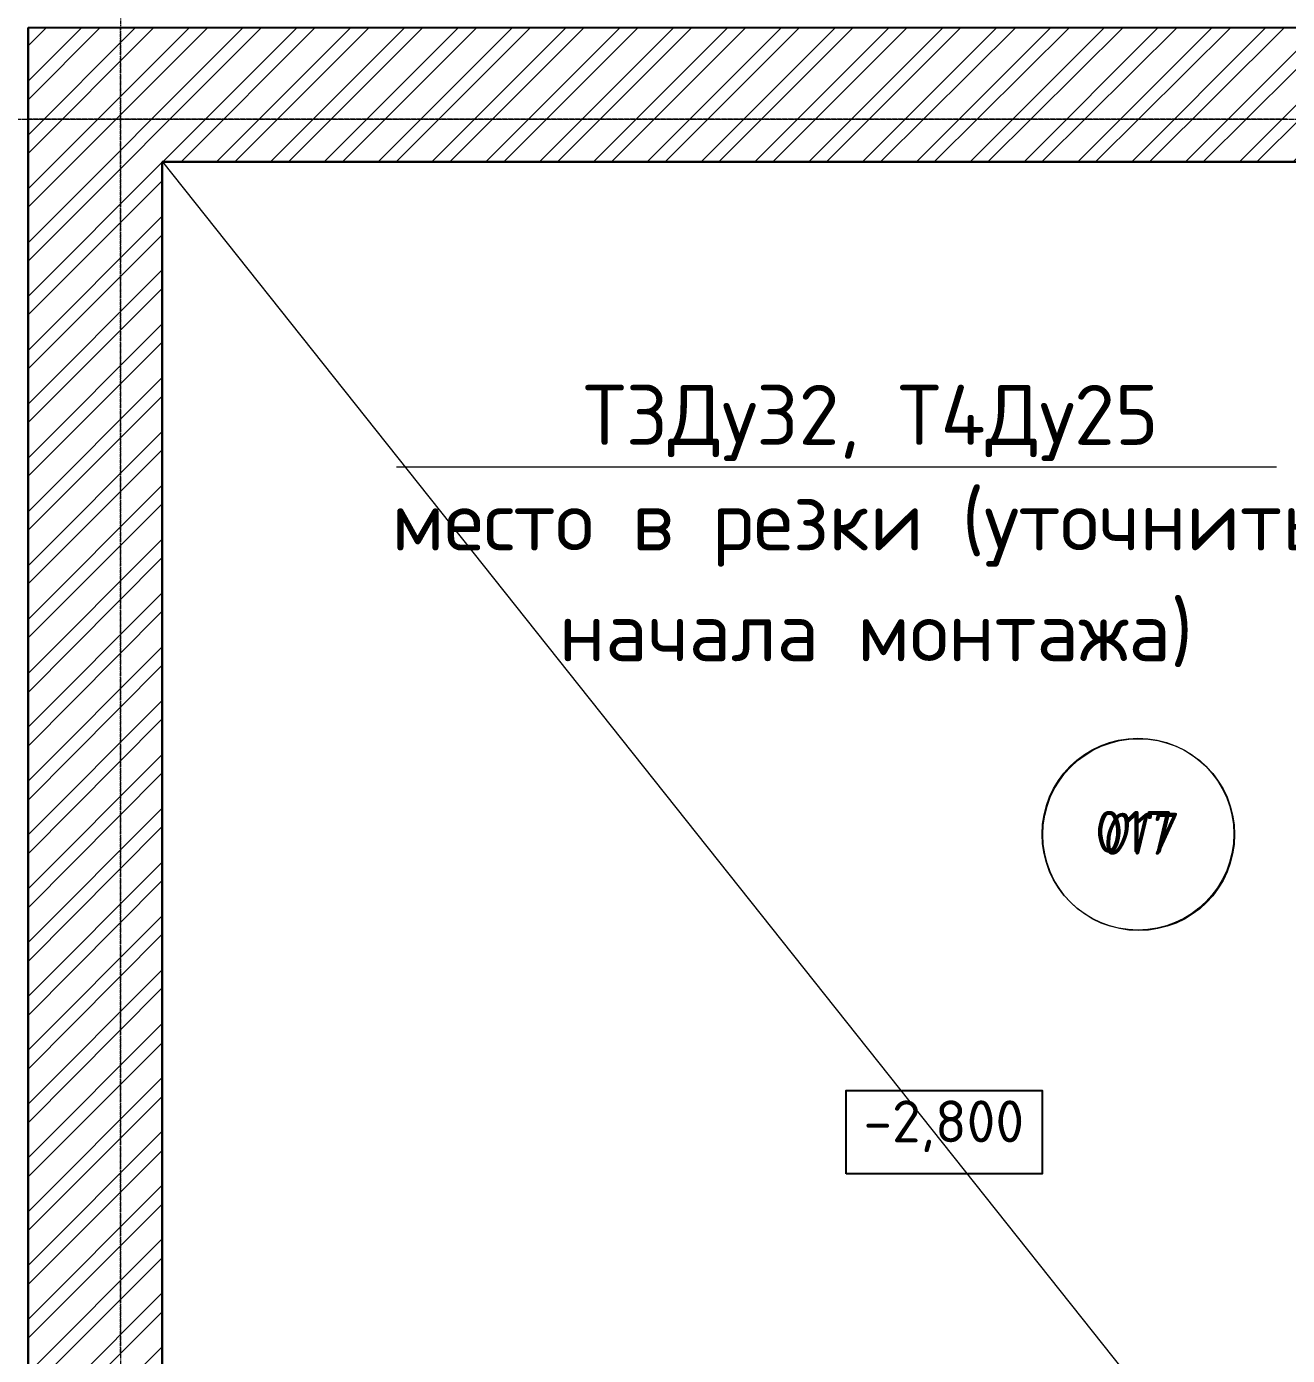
# Model space of a CAD drawing. Header units: millimetres. Extents: x -10178924 to 11692288, y -947381 to 58396.
# Drawn here: x 714965 to 720224, y -818196 to -812655 of the extents above; entities that cross this region are included whole.
import ezdxf

# ---------------------------------------------------------------- set-up
doc = ezdxf.new("R2010")
doc.units = ezdxf.units.MM
doc.linetypes.add('осевая', pattern=[50.8, 31.75, -6.35, 6.35, -6.35])
for name, color, linetype in [('PDF _PDF _Марки помещений', 5, 'Continuous'), ('PDF _ВК_Выноски', 7, 'Continuous'), ('PDF _Марки помещений', 5, 'Continuous'), ('PDF _Стены.1', 7, 'Continuous')]:
    doc.layers.add(name, color=color, linetype=linetype)
for name, color, linetype, true_color in [('PDF _Отметки', 7, 'Continuous', 0x7f9fff), ('PDF _Размеры осевые', 7, 'Continuous', 0x5d6970), ('PDF _штриховка', 7, 'Continuous', 0x95834a)]:
    doc.layers.add(name, color=color, linetype=linetype, true_color=true_color)
for name, color, linetype, lineweight in [('PDF _Текст', 7, 'Continuous', 5), ('Маркировка ПД', 150, 'Continuous', 35), ('Размеры осевые', 153, 'Continuous', 9), ('Стены.1', 7, 'Continuous', 25), ('ШТРИХОВКА', 252, 'Continuous', 15)]:
    doc.layers.add(name, color=color, linetype=linetype, lineweight=lineweight)
doc.styles.add('ISOCPEUR', font='isocpeui.ttf', dxfattribs={"width": 0.9})
doc.styles.add('PDF ISOCPEUR', font='isocpeur.ttf')

# ---------------------------------------------------------------- blocks, each defined once
blk = doc.blocks.new('A$C5282721b')
at = {"layer": 'ШТРИХОВКА', "ltscale": 100, "true_color": 0x000000, "transparency": 33554687}
h = blk.add_hatch(dxfattribs=at)
h.set_pattern_fill('ANSI31', color=18, scale=50)
h.set_pattern_definition([(45, (-79853.19, 25128.16), (-112.2532, 112.2532), [])])
h.paths.add_polyline_path([(5440.998, -31868.119), (-7386.275, -31868.119), (-7386.275, -48296.478), (61378.75, -48296.478), (61378.75, -31842.839), (41035.118, -31842.839), (41035.118, -31656.036), (40796.248, -31656.036), (40796.248, -31842.839), (40629.962, -31842.839), (40629.962, -31942.839), (40605.14, -34348.621), (40629.93, -32405.355), (39128.581, -32429.908), (40629.962, -32402.839), (40629.675, -32155.326), (39132.149, -32179.816), (39135.64, -31968.17), (38886.085, -31968.17), (38879.867, -32433.975), (40623.548, -32405.459), (40553.111, -38427.181), (40243.01, -38425.516), (40241.748, -38827.97), (43340.219, -38835.027), (43340.219, -38442.147), (40953.116, -38429.329), (41029.994, -32402.839), (54378.974, -32402.839), (54378.974, -35923.465), (54778.974, -35923.465), (54778.974, -32402.839), (60818.75, -32402.839), (60818.75, -41309.464), (60472.291, -41309.464), (60472.291, -41709.464), (60818.75, -41709.464), (60818.75, -47736.478), (44025.201, -47736.478), (44013.125, -46167.929), (43613.137, -46171.008), (43625.189, -47736.478), (27189.462, -47736.478), (27189.462, -44565.139), (26789.462, -44565.139), (26789.462, -47736.478), (10401.743, -47736.478), (10394.408, -46134.647), (9994.404, -46134.678), (10001.739, -47736.478), (-6826.275, -47736.478), (-6826.275, -41729.869), (-6530.734, -41731.097), (-6529.072, -41331.1), (-6826.275, -41329.865), (-6826.275, -32428.119), (-762.705, -32428.119), (-770.891, -36004.088), (-370.903, -36005.35), (-362.703, -32428.119), (5640.998, -32428.119), (5640.998, -31868.119)])
h.paths.add_polyline_path([(3584.804, -41373.023), (3584.804, -41773.13), (9973.974, -41799.679), (9987.536, -44634.678), (10387.54, -44634.678), (10372.735, -41401.332)], flags=17)
h.paths.add_polyline_path([(2513.142, -41768.578), (2514.803, -41368.779), (-383.184, -41356.638), (-371.114, -37407.013), (-774.123, -37406.088), (-783.181, -41354.976), (-5508.242, -41335.314), (-5509.901, -41734.604)], flags=17)
at = {"layer": 'PDF _Марки помещений', "color": 18, "lineweight": 9, "true_color": 0x000000, "transparency": 33554687}
blk.add_circle((-2755.283, -35234.326), 400.064, dxfattribs=at)
at = {"layer": 'Маркировка ПД', "color": 18, "lineweight": 0, "true_color": 0x000000, "transparency": 33554687}
blk.add_line((-6826.275, -32428.119), (-2135.939, -38326.128), dxfattribs=at)
at = {"layer": 'Размеры осевые', "color": 251, "linetype": 'осевая', "ltscale": 0.5, "transparency": 33554687}
for p, q in [((-7000, -52200), (-7000, -25800)), ((-9750, -32250), (62308.109, -32250)), ((-9718.727, -32250), (61848.609, -32250)), ((-9718.727, -32250), (61848.609, -32250))]:
    blk.add_line(p, q, dxfattribs=at)
at = {"layer": 'Стены.1', "color": 18, "linetype": 'Continuous', "true_color": 0x000000, "transparency": 33554687, "flags": 128}
for points in [[(-7386.275, -31868.119), (-762.705, -31868.119)], [(-7386.275, -48296.478), (-7386.275, -31868.119)], [(-6826.275, -32428.119), (-762.705, -32428.119)], [(-6826.275, -41329.865), (-6826.275, -32428.119)]]:
    blk.add_lwpolyline(points, dxfattribs=at)
at = {"layer": 'PDF _Марки помещений', "color": 18, "lineweight": 9, "true_color": 0x000000, "transparency": 33554687, "insert": (-2918.257, -35318.041), "char_height": 175, "attachment_point": 7, "style": 'ISOCPEUR'}
blk.add_mtext('017', dxfattribs=at)

msp = doc.modelspace()

# ---------------------------------------------------------------- linework, layer by layer
at = {"layer": 'PDF _PDF _Марки помещений', "lineweight": 9}
msp.add_circle((719600.5, -816022.6), 400, dxfattribs=at)
at = {"layer": 'PDF _ВК_Выноски', "lineweight": 13}
msp.add_lwpolyline([(720178.4, -814492.3), (720081, -814492.3), (716508.2, -814492.3)], dxfattribs=at)
at = {"layer": 'PDF _Отметки', "lineweight": 25}
msp.add_lwpolyline([(718383.4, -817438.7), (718383.4, -817091.6), (719200.4, -817091.6), (719200.4, -817438.7)], close=True, dxfattribs=at)
at = {"layer": 'PDF _Размеры осевые', "lineweight": 9}
for points in [[(715356.6, -812671.9), (715356.6, -812659.2)], [(715356.6, -812680.4), (715356.6, -812676.1)], [(715356.6, -812697.3), (715356.6, -812684.6)], [(715356.6, -812705.8), (715356.6, -812701.5)], [(715356.6, -812722.7), (715356.6, -812710)], [(715356.6, -812731.2), (715356.6, -812726.9)], [(715356.6, -812748.1), (715356.6, -812735.4)], [(715356.6, -812756.6), (715356.6, -812752.3)], [(715356.6, -812773.5), (715356.6, -812760.8)], [(715356.6, -812782), (715356.6, -812777.7)], [(715356.6, -812798.9), (715356.6, -812786.2)], [(715356.6, -812807.4), (715356.6, -812803.1)], [(715356.6, -812824.3), (715356.6, -812811.6)], [(715356.6, -812832.8), (715356.6, -812828.5)], [(715356.6, -812849.7), (715356.6, -812837)], [(715356.6, -812858.2), (715356.6, -812853.9)], [(715356.6, -812875.1), (715356.6, -812862.4)], [(715356.6, -812883.6), (715356.6, -812879.3)], [(715356.6, -812900.5), (715356.6, -812887.8)], [(715356.6, -812909), (715356.6, -812904.7)], [(715356.6, -812925.9), (715356.6, -812913.2)], [(715356.6, -812934.4), (715356.6, -812930.1)], [(715356.6, -812951.3), (715356.6, -812938.6)], [(715356.6, -812959.8), (715356.6, -812955.5)], [(715356.6, -812976.7), (715356.6, -812964)], [(715356.6, -812985.2), (715356.6, -812980.9)], [(714967.1, -813040.2), (714971.3, -813040.2), (714988.3, -813040.2)], [(714992.5, -813040.2), (714996.7, -813040.2), (715013.7, -813040.2)], [(715017.9, -813040.2), (715022.1, -813040.2), (715039.1, -813040.2)], [(715043.3, -813040.2), (715047.5, -813040.2), (715064.5, -813040.2)], [(715068.7, -813040.2), (715072.9, -813040.2), (715089.9, -813040.2)], [(715094.1, -813040.2), (715098.3, -813040.2), (715115.3, -813040.2)], [(715119.5, -813040.2), (715123.7, -813040.2), (715140.7, -813040.2)], [(715144.9, -813040.2), (715149.1, -813040.2), (715166.1, -813040.2)], [(715170.3, -813040.2), (715174.5, -813040.2), (715191.5, -813040.2)], [(715195.7, -813040.2), (715199.9, -813040.2), (715216.9, -813040.2)], [(715221.1, -813040.2), (715225.3, -813040.2), (715242.3, -813040.2)], [(715246.5, -813040.2), (715250.7, -813040.2), (715267.7, -813040.2)], [(715271.9, -813040.2), (715276.1, -813040.2), (715293.1, -813040.2)], [(715297.3, -813040.2), (715301.5, -813040.2), (715318.5, -813040.2)], [(715322.7, -813040.2), (715326.9, -813040.2), (715343.9, -813040.2)], [(715348.1, -813040.2), (715352.3, -813040.2), (715369.3, -813040.2)], [(715356.6, -813002.1), (715356.6, -812989.4)], [(715356.6, -813010.6), (715356.6, -813006.3)], [(715356.6, -813027.5), (715356.6, -813014.8)], [(715356.6, -813036), (715356.6, -813031.7)], [(715356.6, -813052.9), (715356.6, -813040.2)], [(715373.5, -813040.2), (715377.7, -813040.2), (715394.7, -813040.2)], [(715398.9, -813040.2), (715403.1, -813040.2), (715420.1, -813040.2)], [(715424.3, -813040.2), (715428.5, -813040.2), (715445.5, -813040.2)], [(715449.7, -813040.2), (715453.9, -813040.2), (715470.9, -813040.2)], [(715475.1, -813040.2), (715479.3, -813040.2), (715496.3, -813040.2)], [(715500.5, -813040.2), (715504.7, -813040.2), (715521.7, -813040.2)], [(715525.9, -813040.2), (715530.1, -813040.2), (715547.1, -813040.2)], [(715551.3, -813040.2), (715555.5, -813040.2), (715572.5, -813040.2)], [(715576.7, -813040.2), (715580.9, -813040.2), (715597.9, -813040.2)], [(715602.1, -813040.2), (715606.3, -813040.2), (715623.3, -813040.2)], [(715627.5, -813040.2), (715631.7, -813040.2), (715648.7, -813040.2)], [(715652.9, -813040.2), (715657.1, -813040.2), (715674.1, -813040.2)], [(715678.3, -813040.2), (715682.5, -813040.2), (715699.5, -813040.2)], [(715703.7, -813040.2), (715707.9, -813040.2), (715724.9, -813040.2)], [(715729.1, -813040.2), (715733.3, -813040.2), (715750.3, -813040.2)], [(715754.5, -813040.2), (715758.7, -813040.2), (715775.7, -813040.2)], [(715779.9, -813040.2), (715784.1, -813040.2), (715801.1, -813040.2)], [(715805.3, -813040.2), (715809.5, -813040.2), (715826.5, -813040.2)], [(715830.7, -813040.2), (715834.9, -813040.2), (715851.9, -813040.2)], [(715856.1, -813040.2), (715860.3, -813040.2), (715877.3, -813040.2)], [(715881.5, -813040.2), (715885.7, -813040.2), (715902.7, -813040.2)], [(715906.9, -813040.2), (715911.1, -813040.2), (715928.1, -813040.2)], [(715932.3, -813040.2), (715936.5, -813040.2), (715953.5, -813040.2)], [(715957.7, -813040.2), (715961.9, -813040.2), (715978.9, -813040.2)], [(715983.1, -813040.2), (715987.3, -813040.2), (716004.3, -813040.2)], [(716008.5, -813040.2), (716012.7, -813040.2), (716029.7, -813040.2)], [(716033.9, -813040.2), (716038.1, -813040.2), (716055.1, -813040.2)], [(716059.3, -813040.2), (716063.5, -813040.2), (716080.5, -813040.2)], [(716084.7, -813040.2), (716088.9, -813040.2), (716105.9, -813040.2)], [(716110.1, -813040.2), (716114.3, -813040.2), (716131.3, -813040.2)], [(716135.5, -813040.2), (716139.7, -813040.2), (716156.7, -813040.2)], [(716160.9, -813040.2), (716165.1, -813040.2), (716182.1, -813040.2)], [(716186.3, -813040.2), (716190.5, -813040.2), (716207.5, -813040.2)], [(716211.7, -813040.2), (716215.9, -813040.2), (716232.9, -813040.2)], [(716237.1, -813040.2), (716241.3, -813040.2), (716258.3, -813040.2)], [(716262.5, -813040.2), (716266.7, -813040.2), (716283.7, -813040.2)], [(716287.9, -813040.2), (716292.1, -813040.2), (716309.1, -813040.2)], [(716313.3, -813040.2), (716317.5, -813040.2), (716334.5, -813040.2)], [(716338.7, -813040.2), (716342.9, -813040.2), (716359.9, -813040.2)], [(716364.1, -813040.2), (716368.3, -813040.2), (716385.3, -813040.2)], [(716389.5, -813040.2), (716393.7, -813040.2), (716410.7, -813040.2)], [(716414.9, -813040.2), (716419.1, -813040.2), (716436.1, -813040.2)], [(716440.3, -813040.2), (716444.5, -813040.2), (716461.5, -813040.2)], [(716465.7, -813040.2), (716469.9, -813040.2), (716486.9, -813040.2)], [(716491.1, -813040.2), (716495.3, -813040.2), (716512.3, -813040.2)], [(716516.5, -813040.2), (716520.7, -813040.2), (716537.7, -813040.2)], [(716541.9, -813040.2), (716546.1, -813040.2), (716563.1, -813040.2)], [(716567.3, -813040.2), (716571.5, -813040.2), (716588.5, -813040.2)], [(716592.7, -813040.2), (716596.9, -813040.2), (716613.9, -813040.2)], [(716618.1, -813040.2), (716622.3, -813040.2), (716639.3, -813040.2)], [(716643.5, -813040.2), (716647.7, -813040.2), (716664.7, -813040.2)], [(716668.9, -813040.2), (716673.1, -813040.2), (716690.1, -813040.2)], [(716694.3, -813040.2), (716698.5, -813040.2), (716715.5, -813040.2)], [(716719.7, -813040.2), (716723.9, -813040.2), (716740.9, -813040.2)], [(716745.1, -813040.2), (716749.3, -813040.2), (716766.3, -813040.2)], [(716770.5, -813040.2), (716774.7, -813040.2), (716791.7, -813040.2)], [(716795.9, -813040.2), (716800.1, -813040.2), (716817.1, -813040.2)], [(716821.3, -813040.2), (716825.5, -813040.2), (716842.5, -813040.2)], [(716846.7, -813040.2), (716850.9, -813040.2), (716867.9, -813040.2)], [(716872.1, -813040.2), (716876.3, -813040.2), (716893.3, -813040.2)], [(716897.5, -813040.2), (716901.7, -813040.2), (716918.7, -813040.2)], [(716922.9, -813040.2), (716927.1, -813040.2), (716944.1, -813040.2)], [(716948.3, -813040.2), (716952.5, -813040.2), (716969.5, -813040.2)], [(716973.7, -813040.2), (716977.9, -813040.2), (716994.9, -813040.2)], [(716999.1, -813040.2), (717003.3, -813040.2), (717020.3, -813040.2)], [(717024.5, -813040.2), (717028.7, -813040.2), (717045.7, -813040.2)], [(717049.9, -813040.2), (717054.1, -813040.2), (717071.1, -813040.2)], [(717075.3, -813040.2), (717079.5, -813040.2), (717096.5, -813040.2)], [(717100.7, -813040.2), (717104.9, -813040.2), (717121.9, -813040.2)], [(717126.1, -813040.2), (717130.3, -813040.2), (717147.3, -813040.2)], [(717151.5, -813040.2), (717155.7, -813040.2), (717172.7, -813040.2)], [(717176.9, -813040.2), (717181.1, -813040.2), (717198.1, -813040.2)], [(717202.3, -813040.2), (717206.5, -813040.2), (717223.5, -813040.2)], [(717227.7, -813040.2), (717231.9, -813040.2), (717248.9, -813040.2)], [(717253.1, -813040.2), (717257.3, -813040.2), (717274.3, -813040.2)], [(717278.5, -813040.2), (717282.7, -813040.2), (717299.7, -813040.2)], [(717303.9, -813040.2), (717308.1, -813040.2), (717325.1, -813040.2)], [(717329.3, -813040.2), (717333.5, -813040.2), (717350.5, -813040.2)], [(717354.7, -813040.2), (717358.9, -813040.2), (717375.9, -813040.2)], [(717380.1, -813040.2), (717384.3, -813040.2), (717401.3, -813040.2)], [(717405.5, -813040.2), (717409.7, -813040.2), (717426.7, -813040.2)], [(717430.9, -813040.2), (717435.1, -813040.2), (717452.1, -813040.2)], [(717456.3, -813040.2), (717460.6, -813040.2), (717477.5, -813040.2)], [(717481.7, -813040.2), (717485.9, -813040.2), (717502.9, -813040.2)], [(717507.1, -813040.2), (717511.3, -813040.2), (717528.3, -813040.2)], [(717532.5, -813040.2), (717536.7, -813040.2), (717553.7, -813040.2)], [(717557.9, -813040.2), (717562.1, -813040.2), (717579.1, -813040.2)], [(717583.3, -813040.2), (717587.5, -813040.2), (717604.5, -813040.2)], [(717608.7, -813040.2), (717612.9, -813040.2), (717629.9, -813040.2)], [(717634.1, -813040.2), (717638.3, -813040.2), (717655.3, -813040.2)], [(717659.5, -813040.2), (717663.8, -813040.2), (717680.7, -813040.2)], [(717684.9, -813040.2), (717689.2, -813040.2), (717706.1, -813040.2)], [(717710.3, -813040.2), (717714.6, -813040.2), (717731.5, -813040.2)], [(717735.7, -813040.2), (717739.9, -813040.2), (717756.9, -813040.2)], [(717761.1, -813040.2), (717765.3, -813040.2), (717782.3, -813040.2)], [(717786.5, -813040.2), (717790.7, -813040.2), (717807.7, -813040.2)], [(717811.9, -813040.2), (717816.1, -813040.2), (717833.1, -813040.2)], [(717837.3, -813040.2), (717841.5, -813040.2), (717858.5, -813040.2)], [(717862.7, -813040.2), (717866.9, -813040.2), (717883.9, -813040.2)], [(717888.1, -813040.2), (717892.4, -813040.2), (717909.3, -813040.2)], [(717913.5, -813040.2), (717917.8, -813040.2), (717934.7, -813040.2)], [(717938.9, -813040.2), (717943.2, -813040.2), (717960.1, -813040.2)], [(717964.3, -813040.2), (717968.6, -813040.2), (717985.5, -813040.2)], [(717989.7, -813040.2), (717993.9, -813040.2), (718010.9, -813040.2)], [(718015.1, -813040.2), (718019.3, -813040.2), (718036.3, -813040.2)], [(718040.5, -813040.2), (718044.7, -813040.2), (718061.7, -813040.2)], [(718065.9, -813040.2), (718070.1, -813040.2), (718087.1, -813040.2)], [(718091.3, -813040.2), (718095.6, -813040.2), (718112.5, -813040.2)], [(718116.7, -813040.2), (718121, -813040.2), (718137.9, -813040.2)], [(718142.1, -813040.2), (718146.4, -813040.2), (718163.3, -813040.2)], [(718167.5, -813040.2), (718171.8, -813040.2), (718188.7, -813040.2)], [(718192.9, -813040.2), (718197.2, -813040.2), (718214.1, -813040.2)], [(718218.3, -813040.2), (718222.6, -813040.2), (718239.5, -813040.2)], [(718243.7, -813040.2), (718247.9, -813040.2), (718264.9, -813040.2)], [(718269.1, -813040.2), (718273.3, -813040.2), (718290.3, -813040.2)], [(718294.5, -813040.2), (718298.8, -813040.2), (718315.7, -813040.2)], [(718319.9, -813040.2), (718324.2, -813040.2), (718341.1, -813040.2)], [(718345.3, -813040.2), (718349.6, -813040.2), (718366.5, -813040.2)], [(718370.7, -813040.2), (718375, -813040.2), (718391.9, -813040.2)], [(718396.1, -813040.2), (718400.4, -813040.2), (718417.3, -813040.2)], [(718421.5, -813040.2), (718425.8, -813040.2), (718442.7, -813040.2)], [(718446.9, -813040.2), (718451.2, -813040.2), (718468.1, -813040.2)], [(718472.3, -813040.2), (718476.6, -813040.2), (718493.5, -813040.2)], [(718497.7, -813040.2), (718501.9, -813040.2), (718518.9, -813040.2)], [(718523.1, -813040.2), (718527.4, -813040.2), (718544.3, -813040.2)], [(718548.5, -813040.2), (718552.8, -813040.2), (718569.7, -813040.2)], [(718573.9, -813040.2), (718578.2, -813040.2), (718595.1, -813040.2)], [(718599.3, -813040.2), (718603.6, -813040.2), (718620.5, -813040.2)], [(718624.7, -813040.2), (718629, -813040.2), (718645.9, -813040.2)], [(718650.1, -813040.2), (718654.4, -813040.2), (718671.3, -813040.2)], [(718675.5, -813040.2), (718679.8, -813040.2), (718696.7, -813040.2)], [(718700.9, -813040.2), (718705.2, -813040.2), (718722.1, -813040.2)], [(718726.3, -813040.2), (718730.6, -813040.2), (718747.5, -813040.2)], [(718751.7, -813040.2), (718756, -813040.2), (718772.9, -813040.2)], [(718777.1, -813040.2), (718781.4, -813040.2), (718798.3, -813040.2)], [(718802.5, -813040.2), (718806.8, -813040.2), (718823.7, -813040.2)], [(718827.9, -813040.2), (718832.2, -813040.2), (718849.1, -813040.2)], [(718853.3, -813040.2), (718857.6, -813040.2), (718874.5, -813040.2)], [(718878.7, -813040.2), (718883, -813040.2), (718899.9, -813040.2)], [(718904.1, -813040.2), (718908.4, -813040.2), (718925.3, -813040.2)], [(718929.5, -813040.2), (718933.8, -813040.2), (718950.7, -813040.2)], [(718954.9, -813040.2), (718959.2, -813040.2), (718976.1, -813040.2)], [(718980.3, -813040.2), (718984.6, -813040.2), (719001.5, -813040.2)], [(719005.7, -813040.2), (719010, -813040.2), (719026.9, -813040.2)], [(719031.1, -813040.2), (719035.4, -813040.2), (719052.3, -813040.2)], [(719056.5, -813040.2), (719060.8, -813040.2), (719077.7, -813040.2)], [(719081.9, -813040.2), (719086.2, -813040.2), (719103.1, -813040.2)], [(719107.3, -813040.2), (719111.6, -813040.2), (719128.5, -813040.2)], [(719132.7, -813040.2), (719137, -813040.2), (719153.9, -813040.2)], [(719158.1, -813040.2), (719162.4, -813040.2), (719179.3, -813040.2)], [(719183.5, -813040.2), (719187.8, -813040.2), (719204.7, -813040.2)], [(719208.9, -813040.2), (719213.2, -813040.2), (719230.1, -813040.2)], [(719234.3, -813040.2), (719238.6, -813040.2), (719255.5, -813040.2)], [(719259.7, -813040.2), (719264, -813040.2), (719280.9, -813040.2)], [(719285.1, -813040.2), (719289.4, -813040.2), (719306.3, -813040.2)], [(719310.5, -813040.2), (719314.8, -813040.2), (719331.7, -813040.2)], [(719335.9, -813040.2), (719340.2, -813040.2), (719357.1, -813040.2)], [(719361.3, -813040.2), (719365.6, -813040.2), (719382.5, -813040.2)], [(719386.7, -813040.2), (719391, -813040.2), (719407.9, -813040.2)], [(719412.1, -813040.2), (719416.4, -813040.2), (719433.3, -813040.2)], [(719437.5, -813040.2), (719441.8, -813040.2), (719458.7, -813040.2)], [(719462.9, -813040.2), (719467.2, -813040.2), (719484.1, -813040.2)], [(719488.3, -813040.2), (719492.6, -813040.2), (719509.5, -813040.2)], [(719513.7, -813040.2), (719518, -813040.2), (719534.9, -813040.2)], [(719539.1, -813040.2), (719543.4, -813040.2), (719560.3, -813040.2)], [(719564.5, -813040.2), (719568.8, -813040.2), (719585.7, -813040.2)], [(719589.9, -813040.2), (719594.2, -813040.2), (719611.1, -813040.2)], [(719615.3, -813040.2), (719619.6, -813040.2), (719636.5, -813040.2)], [(719640.7, -813040.2), (719645, -813040.2), (719661.9, -813040.2)], [(719666.1, -813040.2), (719670.4, -813040.2), (719687.3, -813040.2)], [(719691.5, -813040.2), (719695.8, -813040.2), (719712.7, -813040.2)], [(719716.9, -813040.2), (719721.2, -813040.2), (719738.1, -813040.2)], [(719742.3, -813040.2), (719746.6, -813040.2), (719763.5, -813040.2)], [(719767.7, -813040.2), (719772, -813040.2), (719788.9, -813040.2)], [(719793.1, -813040.2), (719797.4, -813040.2), (719814.3, -813040.2)], [(719818.5, -813040.2), (719822.8, -813040.2), (719839.7, -813040.2)], [(719843.9, -813040.2), (719848.2, -813040.2), (719865.1, -813040.2)], [(719869.3, -813040.2), (719873.6, -813040.2), (719890.5, -813040.2)], [(719894.7, -813040.2), (719899, -813040.2), (719915.9, -813040.2)], [(719920.1, -813040.2), (719924.4, -813040.2), (719941.3, -813040.2)], [(719945.5, -813040.2), (719949.8, -813040.2), (719966.7, -813040.2)], [(719970.9, -813040.2), (719975.2, -813040.2), (719992.1, -813040.2)], [(719996.3, -813040.2), (720000.6, -813040.2), (720017.5, -813040.2)], [(720021.7, -813040.2), (720026, -813040.2), (720042.9, -813040.2)], [(720047.1, -813040.2), (720051.4, -813040.2), (720068.3, -813040.2)], [(720072.5, -813040.2), (720076.8, -813040.2), (720093.7, -813040.2)], [(720097.9, -813040.2), (720102.2, -813040.2), (720119.1, -813040.2)], [(720123.3, -813040.2), (720127.6, -813040.2), (720144.5, -813040.2)], [(720148.7, -813040.2), (720153, -813040.2), (720169.9, -813040.2)], [(720174.1, -813040.2), (720178.4, -813040.2), (720195.3, -813040.2)], [(720199.5, -813040.2), (720203.8, -813040.2), (720220.7, -813040.2)], [(715356.6, -813061.4), (715356.6, -813057.1)], [(715356.6, -813078.3), (715356.6, -813065.6)], [(715356.6, -813086.8), (715356.6, -813082.5)], [(715356.6, -813103.7), (715356.6, -813091)], [(715356.6, -813112.2), (715356.6, -813107.9)], [(715356.6, -813129.1), (715356.6, -813116.4)], [(715356.6, -813137.6), (715356.6, -813133.3)], [(715356.6, -813154.5), (715356.6, -813141.8)], [(715356.6, -813163), (715356.6, -813158.7)], [(715356.6, -813179.9), (715356.6, -813167.2)], [(715356.6, -813188.4), (715356.6, -813184.1)], [(715356.6, -813205.3), (715356.6, -813192.6)], [(715356.6, -813213.8), (715356.6, -813209.5)], [(715356.6, -813230.7), (715356.6, -813218)], [(715356.6, -813239.2), (715356.6, -813234.9)], [(715356.6, -813256.1), (715356.6, -813243.4)], [(715356.6, -813264.6), (715356.6, -813260.3)], [(715356.6, -813281.5), (715356.6, -813268.8)], [(715356.6, -813290), (715356.6, -813285.7)], [(715356.6, -813306.9), (715356.6, -813294.2)], [(715356.6, -813315.4), (715356.6, -813311.1)], [(715356.6, -813332.3), (715356.6, -813319.6)], [(715356.6, -813340.8), (715356.6, -813336.5)], [(715356.6, -813357.7), (715356.6, -813345)], [(715356.6, -813366.2), (715356.6, -813361.9)], [(715356.6, -813383.1), (715356.6, -813370.4)], [(715356.6, -813391.6), (715356.6, -813387.3)], [(715356.6, -813408.5), (715356.6, -813395.8)], [(715356.6, -813417), (715356.6, -813412.7)], [(715356.6, -813433.9), (715356.6, -813421.2)], [(715356.6, -813442.4), (715356.6, -813438.1)], [(715356.6, -813459.3), (715356.6, -813446.6)], [(715356.6, -813467.8), (715356.6, -813463.5)], [(715356.6, -813484.7), (715356.6, -813472)], [(715356.6, -813493.2), (715356.6, -813488.9)], [(715356.6, -813510.1), (715356.6, -813497.4)], [(715356.6, -813518.6), (715356.6, -813514.3)], [(715356.6, -813535.5), (715356.6, -813522.8)], [(715356.6, -813544), (715356.6, -813539.7)], [(715356.6, -813560.9), (715356.6, -813548.2)], [(715356.6, -813569.4), (715356.6, -813565.1)], [(715356.6, -813586.3), (715356.6, -813573.6)], [(715356.6, -813594.8), (715356.6, -813590.5)], [(715356.6, -813611.7), (715356.6, -813599)], [(715356.6, -813620.2), (715356.6, -813615.9)], [(715356.6, -813637.1), (715356.6, -813624.4)], [(715356.6, -813645.6), (715356.6, -813641.3)], [(715356.6, -813662.5), (715356.6, -813649.8)], [(715356.6, -813671), (715356.6, -813666.7)], [(715356.6, -813687.9), (715356.6, -813675.2)], [(715356.6, -813696.4), (715356.6, -813692.1)], [(715356.6, -813713.3), (715356.6, -813700.6)], [(715356.6, -813721.8), (715356.6, -813717.5)], [(715356.6, -813738.7), (715356.6, -813726)], [(715356.6, -813747.2), (715356.6, -813742.9)], [(715356.6, -813764.1), (715356.6, -813751.4)], [(715356.6, -813772.6), (715356.6, -813768.3)], [(715356.6, -813789.5), (715356.6, -813776.8)], [(715356.6, -813798), (715356.6, -813793.7)], [(715356.6, -813814.9), (715356.6, -813802.2)], [(715356.6, -813823.4), (715356.6, -813819.1)], [(715356.6, -813840.3), (715356.6, -813827.6)], [(715356.6, -813848.8), (715356.6, -813844.5)], [(715356.6, -813865.7), (715356.6, -813853)], [(715356.6, -813874.2), (715356.6, -813869.9)], [(715356.6, -813891.1), (715356.6, -813878.4)], [(715356.6, -813899.6), (715356.6, -813895.3)], [(715356.6, -813916.5), (715356.6, -813903.8)], [(715356.6, -813925), (715356.6, -813920.7)], [(715356.6, -813941.9), (715356.6, -813929.2)], [(715356.6, -813950.4), (715356.6, -813946.1)], [(715356.6, -813967.3), (715356.6, -813954.6)], [(715356.6, -813975.8), (715356.6, -813971.5)], [(715356.6, -813992.7), (715356.6, -813980)], [(715356.6, -814001.2), (715356.6, -813996.9)], [(715356.6, -814018.1), (715356.6, -814005.4)], [(715356.6, -814026.6), (715356.6, -814022.3)], [(715356.6, -814043.5), (715356.6, -814030.8)], [(715356.6, -814052), (715356.6, -814047.7)], [(715356.6, -814068.9), (715356.6, -814056.2)], [(715356.6, -814077.4), (715356.6, -814073.1)], [(715356.6, -814094.3), (715356.6, -814081.6)], [(715356.6, -814102.8), (715356.6, -814098.5)], [(715356.6, -814119.7), (715356.6, -814107)], [(715356.6, -814128.2), (715356.6, -814123.9)], [(715356.6, -814145.1), (715356.6, -814132.4)], [(715356.6, -814153.6), (715356.6, -814149.3)], [(715356.6, -814170.5), (715356.6, -814157.8)], [(715356.6, -814179), (715356.6, -814174.7)], [(715356.6, -814195.9), (715356.6, -814183.2)], [(715356.6, -814204.4), (715356.6, -814200.2)], [(715356.6, -814221.3), (715356.6, -814208.6)], [(715356.6, -814229.8), (715356.6, -814225.5)], [(715356.6, -814246.7), (715356.6, -814234)], [(715356.6, -814255.2), (715356.6, -814250.9)], [(715356.6, -814272.1), (715356.6, -814259.4)], [(715356.6, -814280.6), (715356.6, -814276.3)], [(715356.6, -814297.5), (715356.6, -814284.8)], [(715356.6, -814306), (715356.6, -814301.8)], [(715356.6, -814322.9), (715356.6, -814310.2)], [(715356.6, -814331.4), (715356.6, -814327.2)], [(715356.6, -814348.3), (715356.6, -814335.6)], [(715356.6, -814356.8), (715356.6, -814352.5)], [(715356.6, -814373.7), (715356.6, -814361)], [(715356.6, -814382.2), (715356.6, -814378)], [(715356.6, -814399.1), (715356.6, -814386.4)], [(715356.6, -814407.6), (715356.6, -814403.4)], [(715356.6, -814424.5), (715356.6, -814411.8)], [(715356.6, -814433), (715356.6, -814428.8)], [(715356.6, -814449.9), (715356.6, -814437.2)], [(715356.6, -814458.4), (715356.6, -814454.2)], [(715356.6, -814475.3), (715356.6, -814462.6)], [(715356.6, -814483.8), (715356.6, -814479.6)], [(715356.6, -814500.7), (715356.6, -814488)], [(715356.6, -814509.2), (715356.6, -814505)], [(715356.6, -814526.1), (715356.6, -814513.4)], [(715356.6, -814534.6), (715356.6, -814530.4)], [(715356.6, -814551.5), (715356.6, -814538.8)], [(715356.6, -814560), (715356.6, -814555.8)], [(715356.6, -814576.9), (715356.6, -814564.2)], [(715356.6, -814585.4), (715356.6, -814581.2)], [(715356.6, -814602.3), (715356.6, -814589.6)], [(715356.6, -814610.8), (715356.6, -814606.6)], [(715356.6, -814627.7), (715356.6, -814615)], [(715356.6, -814636.2), (715356.6, -814632)], [(715356.6, -814653.1), (715356.6, -814640.4)], [(715356.6, -814661.6), (715356.6, -814657.4)], [(715356.6, -814678.5), (715356.6, -814665.8)], [(715356.6, -814687), (715356.6, -814682.8)], [(715356.6, -814703.9), (715356.6, -814691.2)], [(715356.6, -814712.4), (715356.6, -814708.2)], [(715356.6, -814729.3), (715356.6, -814716.6)], [(715356.6, -814737.8), (715356.6, -814733.6)], [(715356.6, -814754.7), (715356.6, -814742)], [(715356.6, -814763.2), (715356.6, -814759)], [(715356.6, -814780.1), (715356.6, -814767.4)], [(715356.6, -814788.6), (715356.6, -814784.4)], [(715356.6, -814805.5), (715356.6, -814792.8)], [(715356.6, -814814), (715356.6, -814809.8)], [(715356.6, -814830.9), (715356.6, -814818.2)], [(715356.6, -814839.4), (715356.6, -814835.2)], [(715356.6, -814856.3), (715356.6, -814843.6)], [(715356.6, -814864.8), (715356.6, -814860.6)], [(715356.6, -814881.7), (715356.6, -814869)], [(715356.6, -814890.2), (715356.6, -814886)], [(715356.6, -814907.1), (715356.6, -814894.4)], [(715356.6, -814915.6), (715356.6, -814911.4)], [(715356.6, -814932.5), (715356.6, -814919.8)], [(715356.6, -814941), (715356.6, -814936.8)], [(715356.6, -814957.9), (715356.6, -814945.2)], [(715356.6, -814966.4), (715356.6, -814962.2)], [(715356.6, -814983.3), (715356.6, -814970.6)], [(715356.6, -814991.8), (715356.6, -814987.6)], [(715356.6, -815008.7), (715356.6, -814996)], [(715356.6, -815017.2), (715356.6, -815013)], [(715356.6, -815034.1), (715356.6, -815021.4)], [(715356.6, -815042.6), (715356.6, -815038.4)], [(715356.6, -815059.5), (715356.6, -815046.8)], [(715356.6, -815068), (715356.6, -815063.8)], [(715356.6, -815084.9), (715356.6, -815072.2)], [(715356.6, -815093.4), (715356.6, -815089.2)], [(715356.6, -815110.3), (715356.6, -815097.6)], [(715356.6, -815118.8), (715356.6, -815114.6)], [(715356.6, -815135.7), (715356.6, -815123)], [(715356.6, -815144.2), (715356.6, -815140)], [(715356.6, -815161.1), (715356.6, -815148.4)], [(715356.6, -815169.6), (715356.6, -815165.4)], [(715356.6, -815186.5), (715356.6, -815173.8)], [(715356.6, -815195), (715356.6, -815190.8)], [(715356.6, -815211.9), (715356.6, -815199.2)], [(715356.6, -815220.4), (715356.6, -815216.2)], [(715356.6, -815237.3), (715356.6, -815224.6)], [(715356.6, -815245.8), (715356.6, -815241.6)], [(715356.6, -815262.7), (715356.6, -815250)], [(715356.6, -815271.2), (715356.6, -815267)], [(715356.6, -815288.1), (715356.6, -815275.4)], [(715356.6, -815296.6), (715356.6, -815292.4)], [(715356.6, -815313.5), (715356.6, -815300.8)], [(715356.6, -815322), (715356.6, -815317.8)], [(715356.6, -815338.9), (715356.6, -815326.2)], [(715356.6, -815347.4), (715356.6, -815343.2)], [(715356.6, -815364.3), (715356.6, -815351.6)], [(715356.6, -815372.8), (715356.6, -815368.6)], [(715356.6, -815389.7), (715356.6, -815377)], [(715356.6, -815398.2), (715356.6, -815394)], [(715356.6, -815415.1), (715356.6, -815402.4)], [(715356.6, -815423.6), (715356.6, -815419.4)], [(715356.6, -815440.5), (715356.6, -815427.8)], [(715356.6, -815449), (715356.6, -815444.8)], [(715356.6, -815465.9), (715356.6, -815453.2)], [(715356.6, -815474.4), (715356.6, -815470.2)], [(715356.6, -815491.3), (715356.6, -815478.6)], [(715356.6, -815499.8), (715356.6, -815495.6)], [(715356.6, -815516.7), (715356.6, -815504)], [(715356.6, -815525.2), (715356.6, -815521)], [(715356.6, -815542.1), (715356.6, -815529.4)], [(715356.6, -815550.6), (715356.6, -815546.4)], [(715356.6, -815567.5), (715356.6, -815554.8)], [(715356.6, -815576), (715356.6, -815571.8)], [(715356.6, -815592.9), (715356.6, -815580.2)], [(715356.6, -815601.4), (715356.6, -815597.2)], [(715356.6, -815618.3), (715356.6, -815605.6)], [(715356.6, -815626.8), (715356.6, -815622.6)], [(715356.6, -815643.7), (715356.6, -815631)], [(715356.6, -815652.2), (715356.6, -815648)], [(715356.6, -815669.1), (715356.6, -815656.4)], [(715356.6, -815677.6), (715356.6, -815673.4)], [(715356.6, -815694.5), (715356.6, -815681.8)], [(715356.6, -815703), (715356.6, -815698.8)], [(715356.6, -815719.9), (715356.6, -815707.2)], [(715356.6, -815728.4), (715356.6, -815724.2)], [(715356.6, -815745.3), (715356.6, -815732.6)], [(715356.6, -815753.8), (715356.6, -815749.6)], [(715356.6, -815770.7), (715356.6, -815758)], [(715356.6, -815779.2), (715356.6, -815775)], [(715356.6, -815796.1), (715356.6, -815783.4)], [(715356.6, -815804.6), (715356.6, -815800.4)], [(715356.6, -815821.5), (715356.6, -815808.8)], [(715356.6, -815830), (715356.6, -815825.8)], [(715356.6, -815846.9), (715356.6, -815834.2)], [(715356.6, -815855.4), (715356.6, -815851.2)], [(715356.6, -815872.3), (715356.6, -815859.6)], [(715356.6, -815880.8), (715356.6, -815876.6)], [(715356.6, -815897.7), (715356.6, -815885)], [(715356.6, -815906.2), (715356.6, -815902)], [(715356.6, -815923.1), (715356.6, -815910.4)], [(715356.6, -815931.6), (715356.6, -815927.4)], [(715356.6, -815948.5), (715356.6, -815935.8)], [(715356.6, -815957), (715356.6, -815952.8)], [(715356.6, -815973.9), (715356.6, -815961.2)], [(715356.6, -815982.4), (715356.6, -815978.2)], [(715356.6, -815999.3), (715356.6, -815986.6)], [(715356.6, -816007.8), (715356.6, -816003.6)], [(715356.6, -816024.7), (715356.6, -816012)], [(715356.6, -816033.2), (715356.6, -816029)], [(715356.6, -816050.1), (715356.6, -816037.4)], [(715356.6, -816058.6), (715356.6, -816054.4)], [(715356.6, -816075.5), (715356.6, -816062.8)], [(715356.6, -816084), (715356.6, -816079.8)], [(715356.6, -816100.9), (715356.6, -816088.2)], [(715356.6, -816109.4), (715356.6, -816105.2)], [(715356.6, -816126.3), (715356.6, -816113.6)], [(715356.6, -816134.8), (715356.6, -816130.6)], [(715356.6, -816151.7), (715356.6, -816139)], [(715356.6, -816160.2), (715356.6, -816156)], [(715356.6, -816177.1), (715356.6, -816164.4)], [(715356.6, -816185.6), (715356.6, -816181.4)], [(715356.6, -816202.5), (715356.6, -816189.8)], [(715356.6, -816211), (715356.6, -816206.8)], [(715356.6, -816227.9), (715356.6, -816215.2)], [(715356.6, -816236.4), (715356.6, -816232.2)], [(715356.6, -816253.3), (715356.6, -816240.6)], [(715356.6, -816261.8), (715356.6, -816257.6)], [(715356.6, -816278.7), (715356.6, -816266)], [(715356.6, -816287.2), (715356.6, -816283)], [(715356.6, -816304.1), (715356.6, -816291.4)], [(715356.6, -816312.6), (715356.6, -816308.4)], [(715356.6, -816329.5), (715356.6, -816316.8)], [(715356.6, -816338), (715356.6, -816333.8)], [(715356.6, -816354.9), (715356.6, -816342.2)], [(715356.6, -816363.4), (715356.6, -816359.2)], [(715356.6, -816380.3), (715356.6, -816367.6)], [(715356.6, -816388.8), (715356.6, -816384.6)], [(715356.6, -816405.7), (715356.6, -816393)], [(715356.6, -816414.2), (715356.6, -816410)], [(715356.6, -816431.1), (715356.6, -816418.4)], [(715356.6, -816439.6), (715356.6, -816435.4)], [(715356.6, -816456.5), (715356.6, -816443.8)], [(715356.6, -816465), (715356.6, -816460.8)], [(715356.6, -816481.9), (715356.6, -816469.2)], [(715356.6, -816490.4), (715356.6, -816486.2)], [(715356.6, -816507.3), (715356.6, -816494.6)], [(715356.6, -816515.8), (715356.6, -816511.6)], [(715356.6, -816532.7), (715356.6, -816520)], [(715356.6, -816541.2), (715356.6, -816537)], [(715356.6, -816558.1), (715356.6, -816545.4)], [(715356.6, -816566.6), (715356.6, -816562.4)], [(715356.6, -816583.5), (715356.6, -816570.8)], [(715356.6, -816592), (715356.6, -816587.8)], [(715356.6, -816608.9), (715356.6, -816596.2)], [(715356.6, -816617.4), (715356.6, -816613.2)], [(715356.6, -816634.3), (715356.6, -816621.6)], [(715356.6, -816642.8), (715356.6, -816638.6)], [(715356.6, -816659.7), (715356.6, -816647)], [(715356.6, -816668.2), (715356.6, -816664)], [(715356.6, -816685.1), (715356.6, -816672.4)], [(715356.6, -816693.6), (715356.6, -816689.4)], [(715356.6, -816710.5), (715356.6, -816697.8)], [(715356.6, -816719), (715356.6, -816714.8)], [(715356.6, -816735.9), (715356.6, -816723.2)], [(715356.6, -816744.4), (715356.6, -816740.2)], [(715356.6, -816761.3), (715356.6, -816748.6)], [(715356.6, -816769.8), (715356.6, -816765.6)], [(715356.6, -816786.7), (715356.6, -816774)], [(715356.6, -816795.2), (715356.6, -816791)], [(715356.6, -816812.1), (715356.6, -816799.4)], [(715356.6, -816820.6), (715356.6, -816816.4)], [(715356.6, -816837.5), (715356.6, -816824.8)], [(715356.6, -816846), (715356.6, -816841.8)], [(715356.6, -816862.9), (715356.6, -816850.2)], [(715356.6, -816871.4), (715356.6, -816867.2)], [(715356.6, -816888.3), (715356.6, -816875.6)], [(715356.6, -816896.8), (715356.6, -816892.6)], [(715356.6, -816913.7), (715356.6, -816901)], [(715356.6, -816922.2), (715356.6, -816918)], [(715356.6, -816939.1), (715356.6, -816926.4)], [(715356.6, -816947.6), (715356.6, -816943.4)], [(715356.6, -816964.5), (715356.6, -816951.8)], [(715356.6, -816973), (715356.6, -816968.8)], [(715356.6, -816989.9), (715356.6, -816977.2)], [(715356.6, -816998.4), (715356.6, -816994.2)], [(715356.6, -817015.3), (715356.6, -817002.6)], [(715356.6, -817023.8), (715356.6, -817019.6)], [(715356.6, -817040.7), (715356.6, -817028)], [(715356.6, -817049.2), (715356.6, -817045)], [(715356.6, -817066.1), (715356.6, -817053.4)], [(715356.6, -817074.6), (715356.6, -817070.4)], [(715356.6, -817091.5), (715356.6, -817078.8)], [(715356.6, -817100), (715356.6, -817095.8)], [(715356.6, -817116.9), (715356.6, -817104.2)], [(715356.6, -817125.4), (715356.6, -817121.2)], [(715356.6, -817142.3), (715356.6, -817129.6)], [(715356.6, -817150.8), (715356.6, -817146.6)], [(715356.6, -817167.7), (715356.6, -817155)], [(715356.6, -817176.2), (715356.6, -817172)], [(715356.6, -817193.1), (715356.6, -817180.4)], [(715356.6, -817201.6), (715356.6, -817197.4)], [(715356.6, -817218.5), (715356.6, -817205.8)], [(715356.6, -817227), (715356.6, -817222.8)], [(715356.6, -817243.9), (715356.6, -817231.2)], [(715356.6, -817252.4), (715356.6, -817248.2)], [(715356.6, -817269.3), (715356.6, -817256.6)], [(715356.6, -817277.8), (715356.6, -817273.6)], [(715356.6, -817294.7), (715356.6, -817282)], [(715356.6, -817303.2), (715356.6, -817299)], [(715356.6, -817320.1), (715356.6, -817307.4)], [(715356.6, -817328.6), (715356.6, -817324.4)], [(715356.6, -817345.5), (715356.6, -817332.8)], [(715356.6, -817354), (715356.6, -817349.8)], [(715356.6, -817370.9), (715356.6, -817358.2)], [(715356.6, -817379.4), (715356.6, -817375.2)], [(715356.6, -817396.3), (715356.6, -817383.6)], [(715356.6, -817404.8), (715356.6, -817400.6)], [(715356.6, -817421.7), (715356.6, -817409)], [(715356.6, -817430.2), (715356.6, -817426)], [(715356.6, -817447.1), (715356.6, -817434.4)], [(715356.6, -817455.6), (715356.6, -817451.4)], [(715356.6, -817472.5), (715356.6, -817459.8)], [(715356.6, -817481), (715356.6, -817476.8)], [(715356.6, -817497.9), (715356.6, -817485.2)], [(715356.6, -817506.4), (715356.6, -817502.2)], [(715356.6, -817523.3), (715356.6, -817510.6)], [(715356.6, -817531.8), (715356.6, -817527.6)], [(715356.6, -817548.7), (715356.6, -817536)], [(715356.6, -817557.2), (715356.6, -817553)], [(715356.6, -817574.1), (715356.6, -817561.4)], [(715356.6, -817582.6), (715356.6, -817578.4)], [(715356.6, -817599.5), (715356.6, -817586.8)], [(715356.6, -817608), (715356.6, -817603.8)], [(715356.6, -817624.9), (715356.6, -817612.2)], [(715356.6, -817633.4), (715356.6, -817629.2)], [(715356.6, -817650.3), (715356.6, -817637.6)], [(715356.6, -817658.8), (715356.6, -817654.6)], [(715356.6, -817675.7), (715356.6, -817663)], [(715356.6, -817684.2), (715356.6, -817680)], [(715356.6, -817701.1), (715356.6, -817688.4)], [(715356.6, -817709.6), (715356.6, -817705.4)], [(715356.6, -817726.5), (715356.6, -817713.8)], [(715356.6, -817735), (715356.6, -817730.8)], [(715356.6, -817751.9), (715356.6, -817739.2)], [(715356.6, -817760.4), (715356.6, -817756.2)], [(715356.6, -817777.3), (715356.6, -817764.6)], [(715356.6, -817785.8), (715356.6, -817781.6)], [(715356.6, -817802.7), (715356.6, -817790)], [(715356.6, -817811.2), (715356.6, -817807)], [(715356.6, -817828.1), (715356.6, -817815.4)], [(715356.6, -817836.6), (715356.6, -817832.4)], [(715356.6, -817853.5), (715356.6, -817840.8)], [(715356.6, -817862), (715356.6, -817857.8)], [(715356.6, -817878.9), (715356.6, -817866.2)], [(715356.6, -817887.4), (715356.6, -817883.2)], [(715356.6, -817904.3), (715356.6, -817891.6)], [(715356.6, -817912.8), (715356.6, -817908.6)], [(715356.6, -817929.7), (715356.6, -817917)], [(715356.6, -817938.2), (715356.6, -817934)], [(715356.6, -817955.1), (715356.6, -817942.4)], [(715356.6, -817963.6), (715356.6, -817959.4)], [(715356.6, -817980.5), (715356.6, -817967.8)], [(715356.6, -817989), (715356.6, -817984.8)], [(715356.6, -818005.9), (715356.6, -817993.2)], [(715356.6, -818014.4), (715356.6, -818010.2)], [(715356.6, -818031.3), (715356.6, -818018.6)], [(715356.6, -818039.8), (715356.6, -818035.6)], [(715356.6, -818056.7), (715356.6, -818044)], [(715356.6, -818065.2), (715356.6, -818061)], [(715356.6, -818082.1), (715356.6, -818069.4)], [(715356.6, -818090.6), (715356.6, -818086.4)], [(715356.6, -818107.5), (715356.6, -818094.8)], [(715356.6, -818116), (715356.6, -818111.8)], [(715356.6, -818132.9), (715356.6, -818120.2)], [(715356.6, -818141.4), (715356.6, -818137.2)], [(715356.6, -818158.3), (715356.6, -818145.6)], [(715356.6, -818166.8), (715356.6, -818162.6)], [(715356.6, -818183.7), (715356.6, -818171)], [(715356.6, -818192.2), (715356.6, -818188)]]:
    msp.add_lwpolyline(points, dxfattribs=at)
at = {"layer": 'PDF _Стены.1', "lineweight": 25}
for points in [[(714971.3, -812659.2), (721592, -812659.2)], [(714971.3, -829088.9), (714971.3, -812659.9)], [(715530.1, -813218), (721592.1, -813218)], [(715530.1, -822120.8), (715530.1, -813218.4)]]:
    msp.add_lwpolyline(points, dxfattribs=at)
at = {"layer": 'PDF _штриховка', "color": 251, "lineweight": 5, "true_color": 0x636466}
for points in [[(714971.3, -812735.4), (715047.5, -812659.2)], [(714971.3, -812959.8), (715271.9, -812659.2)], [(714971.3, -813184.1), (715496.2, -812659.2)], [(714971.3, -813408.5), (715720.6, -812659.2)], [(714971.3, -813632.9), (715945, -812659.2)], [(715610.6, -813218), (716169.3, -812659.2)], [(715834.9, -813218), (716393.7, -812659.2)], [(716059.3, -813218), (716618.1, -812659.2)], [(716283.7, -813218), (716842.5, -812659.2)], [(716508, -813218), (717066.8, -812659.2)], [(716732.4, -813218), (717291.2, -812659.2)], [(716956.8, -813218), (717515.6, -812659.2)], [(717181.1, -813218), (717739.9, -812659.2)], [(717405.5, -813218), (717964.3, -812659.2)], [(717629.9, -813218), (718188.7, -812659.2)], [(717854.2, -813218), (718413, -812659.2)], [(718078.6, -813218), (718637.4, -812659.2)], [(718303, -813218), (718861.8, -812659.2)], [(718527.4, -813218), (719090.4, -812659.2)], [(718751.7, -813218), (719314.7, -812659.2)], [(718976.1, -813218), (719539.1, -812659.2)], [(719200.5, -813218), (719763.5, -812659.2)], [(719424.8, -813218), (719987.8, -812659.2)], [(719649.2, -813218), (720212.2, -812659.2)], [(719873.6, -813218), (720436.6, -812659.2)], [(720097.9, -813218), (720660.9, -812659.2)], [(714971.3, -813857.2), (715530.1, -813298.5)], [(714971.3, -814081.6), (715530.1, -813522.8)], [(714971.3, -814306), (715530.1, -813747.2)], [(714971.3, -814530.4), (715530.1, -813971.6)], [(714971.3, -814754.7), (715530.1, -814195.9)], [(714971.3, -814979.1), (715530.1, -814420.3)], [(714971.3, -815203.5), (715530.1, -814644.7)], [(714971.3, -815432.1), (715530.1, -814869)], [(714971.3, -815656.4), (715530.1, -815093.4)], [(714971.3, -815880.8), (715530.1, -815317.8)], [(714971.3, -816105.2), (715530.1, -815542.1)], [(714971.3, -816329.5), (715530.1, -815766.5)], [(714971.3, -816553.9), (715530.1, -815990.9)], [(714971.3, -816778.3), (715530.1, -816215.3)], [(714971.3, -817002.6), (715530.1, -816439.6)], [(714971.3, -817227), (715530.1, -816664)], [(714971.3, -817451.4), (715530.1, -816892.6)], [(714971.3, -817675.7), (715530.1, -817117)], [(714971.3, -817900.1), (715530.1, -817341.3)], [(714971.3, -818124.5), (715530.1, -817565.7)], [(714971.3, -818348.8), (715530.1, -817790.1)], [(714971.3, -818573.2), (715530.1, -818014.4)]]:
    msp.add_lwpolyline(points, dxfattribs=at)

# ---------------------------------------------------------------- block references
msp.add_blockref('A$C5282721b', (722358.6, -780790.4))

# ---------------------------------------------------------------- texts
at = {"layer": 'PDF _Текст', "char_height": 249.994, "attachment_point": 4, "style": 'PDF ISOCPEUR'}
for s, insert in [('Т3Ду32, Т4Ду25', (717287, -814308.2)), ('место в резки (уточнить до', (716486.9, -814748.5)), ('начала монтажа)', (717185.4, -815188.7))]:
    msp.add_mtext(s, dxfattribs=dict(at, insert=insert))
at = {"layer": 'PDF _Текст', "color": 5, "insert": (719420.6, -816013.1), "char_height": 175, "attachment_point": 4, "style": 'PDF ISOCPEUR'}
msp.add_mtext('017', dxfattribs=at)
at = {"layer": 'PDF _Текст', "color": 161, "true_color": 0x7f9fff, "insert": (718455.4, -817240.8), "char_height": 175, "attachment_point": 4, "style": 'PDF ISOCPEUR'}
msp.add_mtext('-2,800', dxfattribs=at)

doc.saveas('drawing.dxf')
